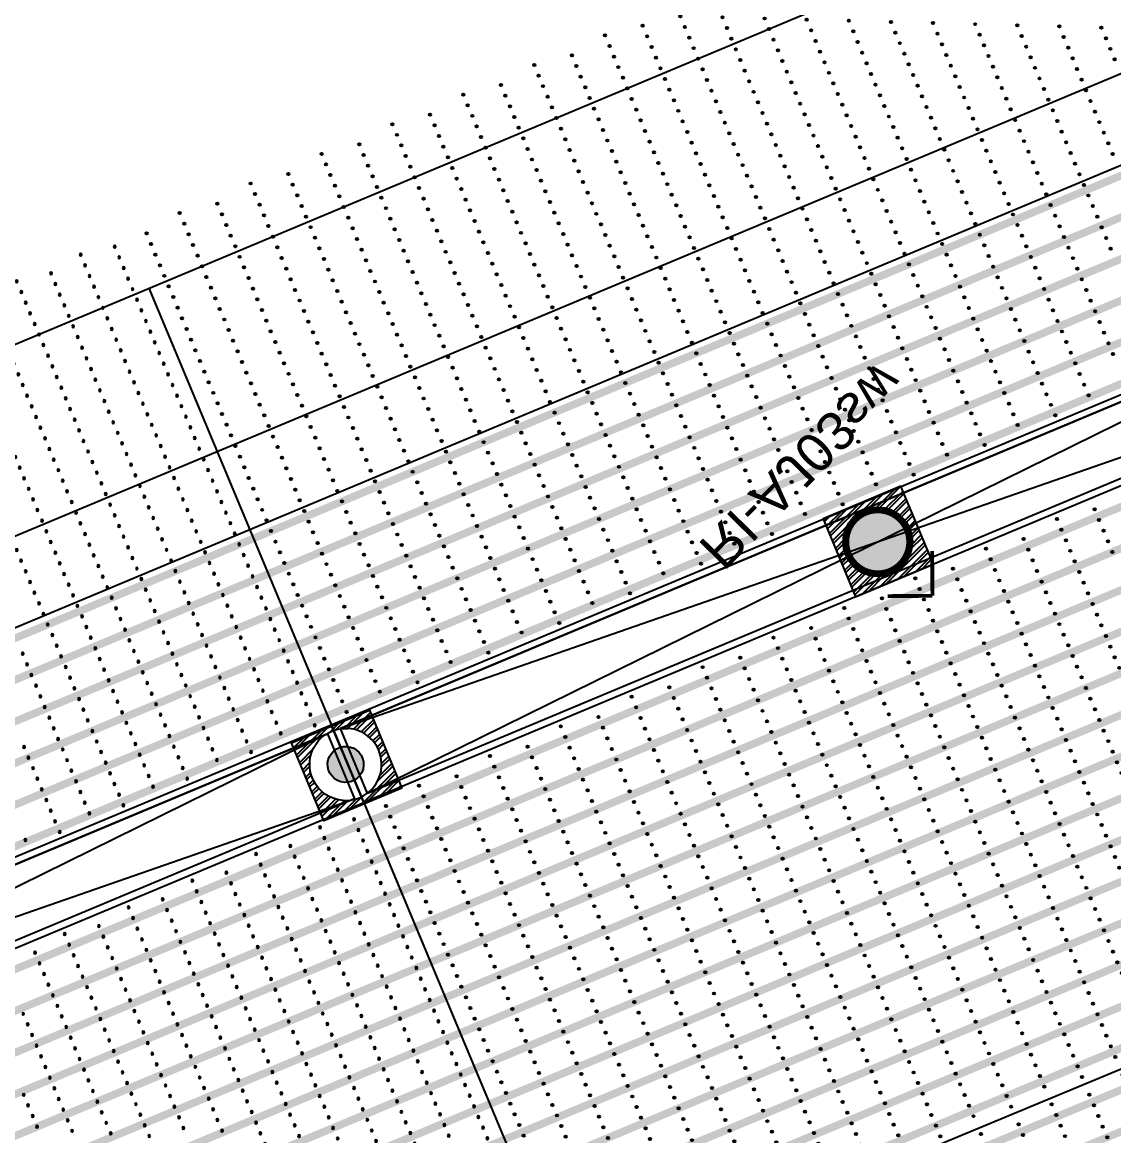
# Model space of a CAD drawing. Header units: millimetres. Extents: x 712803 to 922331, y -1382701 to -1225629.
# Drawn here: x 817281 to 820123, y -1273414 to -1270516 of the extents above; entities that cross this region are included whole.
import ezdxf
from ezdxf.enums import TextEntityAlignment as Align

# ---------------------------------------------------------------- set-up
doc = ezdxf.new("R2010")
doc.units = ezdxf.units.MM
doc.header["$LTSCALE"] = 10
doc.header["$MEASUREMENT"] = 0
doc.linetypes.add('CENTER', pattern=[50.8, 31.75, -6.35, 6.35, -6.35])
for name, color, linetype in [('I—平顶—分格线', 8, 'Continuous'), ('I—平顶—喷淋', 21, 'Continuous'), ('I—平顶—暖通', 144, 'Continuous'), ('I—平顶—灯具', 62, 'Continuous'), ('I—平顶—造型', 122, 'Continuous')]:
    doc.layers.add(name, color=color, linetype=linetype)
doc.styles.add('ARIAL', font='arial.ttf')
doc.styles.get("Standard").update_dxf_attribs({"font": 'arial.ttf'})
doc.dimstyles.new('\\M+19557\\M+18F80', dxfattribs={"dimtxt": 2.5, "dimasz": 0.8, "dimexe": 0, "dimexo": 0, "dimgap": 1, "dimtad": 1, "dimdec": 0, "dimzin": 0, "dimdsep": 46, "dimtxsty": 'Standard', "dimblk": 'DOT', "dimcen": 1, "dimaunit": 1, "dimadec": 3, "dimazin": 0, "dimtfac": 1, "dimtdec": 0, "dimtmove": 2, "dimatfit": 3, "dimfxl": 0, "dimtolj": 1, "dimtzin": 0, "dimarcsym": 0})

# ---------------------------------------------------------------- blocks, each defined once
blk = doc.blocks.new('100')
at = {"layer": 'I—平顶—分格线'}
for centre in [(-2050, -20), (-1850, -20), (-1650, -20), (-1450, -20), (-1250, -20), (-1050, -20), (-850, -20), (-650, -20), (-450, -20), (-250, -20), (-50, -20), (-2150, -35), (-2050, -50), (-1950, -35), (-1850, -50), (-1750, -35), (-1650, -50), (-1550, -35), (-1450, -50), (-1350, -35), (-1250, -50), (-1150, -35), (-1050, -50), (-950, -35), (-850, -50), (-750, -35), (-650, -50), (-550, -35), (-450, -50), (-350, -35), (-250, -50), (-150, -35), (-50, -50), (-2150, -65), (-2050, -80), (-1950, -65), (-1850, -80), (-1750, -65), (-1650, -80), (-1550, -65), (-1450, -80), (-1350, -65), (-1250, -80), (-1150, -65), (-1050, -80), (-950, -65), (-850, -80), (-750, -65), (-650, -80), (-550, -65), (-450, -80), (-350, -65), (-250, -80), (-150, -65), (-50, -80), (-2250, -110), (-2150, -95), (-2050, -110), (-1950, -95), (-1850, -110), (-1750, -95), (-1650, -110), (-1550, -95), (-1450, -110), (-1350, -95), (-1250, -110), (-1150, -95), (-1050, -110), (-950, -95), (-850, -110), (-750, -95), (-650, -110), (-550, -95), (-450, -110), (-350, -95), (-250, -110), (-150, -95), (-50, -110), (-2250, -140), (-2150, -125), (-2050, -140), (-1950, -125), (-1850, -140), (-1750, -125), (-1650, -140), (-1550, -125), (-1450, -140), (-1350, -125), (-1250, -140), (-1150, -125), (-1050, -140), (-950, -125), (-850, -140), (-750, -125), (-650, -140), (-550, -125), (-450, -140), (-350, -125), (-250, -140), (-150, -125), (-50, -140), (-2250, -170), (-2150, -155), (-2050, -170), (-1950, -155), (-1850, -170), (-1750, -155), (-1650, -170), (-1550, -155), (-1450, -170), (-1350, -155), (-1250, -170), (-1150, -155), (-1050, -170), (-950, -155), (-850, -170), (-750, -155), (-650, -170), (-550, -155), (-450, -170), (-350, -155), (-250, -170), (-150, -155), (-50, -170), (-2250, -200), (-2150, -185), (-2050, -200), (-1950, -185), (-1850, -200), (-1750, -185), (-1650, -200), (-1550, -185), (-1450, -200), (-1350, -185), (-1250, -200), (-1150, -185), (-1050, -200), (-950, -185), (-850, -200), (-750, -185), (-650, -200), (-550, -185), (-450, -200), (-350, -185), (-250, -200), (-150, -185), (-50, -200), (-2250, -230), (-2150, -215), (-2050, -230), (-1950, -215), (-1850, -230), (-1750, -215), (-1650, -230), (-1550, -215), (-1450, -230), (-1350, -215), (-1250, -230), (-1150, -215), (-1050, -230), (-950, -215), (-850, -230), (-750, -215), (-650, -230), (-550, -215), (-450, -230), (-350, -215), (-250, -230), (-150, -215), (-50, -230), (-2250, -260), (-2150, -245), (-2050, -260), (-1950, -245), (-1850, -260), (-1750, -245), (-1650, -260), (-1550, -245), (-1450, -260), (-1350, -245), (-1250, -260), (-1150, -245), (-1050, -260), (-950, -245), (-850, -260), (-750, -245), (-650, -260), (-550, -245), (-450, -260), (-350, -245), (-250, -260), (-150, -245), (-50, -260), (-2250, -290), (-2150, -275), (-2050, -290), (-1950, -275), (-1850, -290), (-1750, -275), (-1650, -290), (-1550, -275), (-1450, -290), (-1350, -275), (-1250, -290), (-1150, -275), (-1050, -290), (-950, -275), (-850, -290), (-750, -275), (-650, -290), (-550, -275), (-450, -290), (-350, -275), (-250, -290), (-150, -275), (-50, -290), (-2250, -320), (-2150, -305), (-2050, -320), (-1950, -305), (-1850, -320), (-1750, -305), (-1650, -320), (-1550, -305), (-1450, -320), (-1350, -305), (-1250, -320), (-1150, -305), (-1050, -320), (-950, -305), (-850, -320), (-750, -305), (-650, -320), (-550, -305), (-450, -320), (-350, -305), (-250, -320), (-150, -305), (-50, -320), (-2250, -350), (-2150, -335), (-2050, -350), (-1950, -335), (-1850, -350), (-1750, -335), (-1650, -350), (-1550, -335), (-1450, -350), (-1350, -335), (-1250, -350), (-1150, -335), (-1050, -350), (-950, -335), (-850, -350), (-750, -335), (-650, -350), (-550, -335), (-450, -350), (-350, -335), (-250, -350), (-150, -335), (-50, -350), (-2350, -365), (-2150, -365), (-1950, -365), (-1750, -365), (-1550, -365), (-1350, -365), (-1150, -365), (-950, -365), (-750, -365), (-550, -365), (-350, -365), (-150, -365), (-2350, -395), (-2250, -380), (-2150, -395), (-2050, -380), (-1950, -395), (-1850, -380), (-1750, -395), (-1650, -380), (-1550, -395), (-1450, -380), (-1350, -395), (-1250, -380), (-1150, -395), (-1050, -380), (-950, -395), (-850, -380), (-750, -395), (-650, -380), (-550, -395), (-450, -380), (-350, -395), (-250, -380), (-150, -395), (-50, -380), (-2350, -425), (-2250, -410), (-2150, -425), (-2050, -410), (-1950, -425), (-1850, -410), (-1750, -425), (-1650, -410), (-1550, -425), (-1450, -410), (-1350, -425), (-1250, -410), (-1150, -425), (-1050, -410), (-950, -425), (-850, -410), (-750, -425), (-650, -410), (-550, -425), (-450, -410), (-350, -425), (-250, -410), (-150, -425), (-50, -410), (-2350, -455), (-2250, -440), (-2150, -455), (-2050, -440), (-1950, -455), (-1850, -440), (-1750, -455), (-1650, -440), (-1550, -455), (-1450, -440), (-1350, -455), (-1250, -440), (-1150, -455), (-1050, -440), (-950, -455), (-850, -440), (-750, -455), (-650, -440), (-550, -455), (-450, -440), (-350, -455), (-250, -440), (-150, -455), (-50, -440), (-2350, -485), (-2250, -470), (-2150, -485), (-2050, -470), (-1950, -485), (-1850, -470), (-1750, -485), (-1650, -470), (-1550, -485), (-1450, -470), (-1350, -485), (-1250, -470), (-1150, -485), (-1050, -470), (-950, -485), (-850, -470), (-750, -485), (-650, -470), (-550, -485), (-450, -470), (-350, -485), (-250, -470), (-150, -485), (-50, -470), (-2350, -515), (-2250, -500), (-2150, -515), (-2050, -500), (-1950, -515), (-1850, -500), (-1750, -515), (-1650, -500), (-1550, -515), (-1450, -500), (-1350, -515), (-1250, -500), (-1150, -515), (-1050, -500), (-950, -515), (-850, -500), (-750, -515), (-650, -500), (-550, -515), (-450, -500), (-350, -515), (-250, -500), (-150, -515), (-50, -500), (-2350, -545), (-2250, -530), (-2150, -545), (-2050, -530), (-1950, -545), (-1850, -530), (-1750, -545), (-1650, -530), (-1550, -545), (-1450, -530), (-1350, -545), (-1250, -530), (-1150, -545), (-1050, -530), (-950, -545), (-850, -530), (-750, -545), (-650, -530), (-550, -545), (-450, -530), (-350, -545), (-250, -530), (-150, -545), (-50, -530), (-2350, -575), (-2250, -560), (-2150, -575), (-2050, -560), (-1950, -575), (-1850, -560), (-1750, -575), (-1650, -560), (-1550, -575), (-1450, -560), (-1350, -575), (-1250, -560), (-1150, -575), (-1050, -560), (-950, -575), (-850, -560), (-750, -575), (-650, -560), (-550, -575), (-450, -560), (-350, -575), (-250, -560), (-150, -575), (-50, -560), (-2450, -590), (-2350, -605), (-2250, -590), (-2150, -605), (-2050, -590), (-1950, -605), (-1850, -590), (-1750, -605), (-1650, -590), (-1550, -605), (-1450, -590), (-1350, -605), (-1250, -590), (-1150, -605), (-1050, -590), (-950, -605), (-850, -590), (-750, -605), (-650, -590), (-550, -605), (-450, -590), (-350, -605), (-250, -590), (-150, -605), (-50, -590), (-2450, -620), (-2350, -635), (-2250, -620), (-2150, -635), (-2050, -620), (-1950, -635), (-1850, -620), (-1750, -635), (-1650, -620), (-1550, -635), (-1450, -620), (-1350, -635), (-1250, -620), (-1150, -635), (-1050, -620), (-950, -635), (-850, -620), (-750, -635), (-650, -620), (-550, -635), (-450, -620), (-350, -635), (-250, -620), (-150, -635), (-50, -620), (-2450, -650), (-2350, -665), (-2250, -650), (-2150, -665), (-2050, -650), (-1950, -665), (-1850, -650), (-1750, -665), (-1650, -650), (-1550, -665), (-1450, -650), (-1350, -665), (-1250, -650), (-1150, -665), (-1050, -650), (-950, -665), (-850, -650), (-750, -665), (-650, -650), (-550, -665), (-450, -650), (-350, -665), (-250, -650), (-150, -665), (-50, -650), (-2450, -680), (-2350, -695), (-2250, -680), (-2150, -695), (-2050, -680), (-1950, -695), (-1850, -680), (-1750, -695), (-1650, -680), (-1550, -695), (-1450, -680), (-1350, -695), (-1250, -680), (-1150, -695), (-1050, -680), (-950, -695), (-850, -680), (-750, -695), (-650, -680), (-550, -695), (-450, -680), (-350, -695), (-250, -680), (-150, -695), (-50, -680), (-2450, -710), (-2350, -725), (-2250, -710), (-2150, -725), (-2050, -710), (-1950, -725), (-1850, -710), (-1750, -725), (-1650, -710), (-1550, -725), (-1450, -710), (-1350, -725), (-1250, -710), (-1150, -725), (-1050, -710), (-950, -725), (-850, -710), (-750, -725), (-650, -710), (-550, -725), (-450, -710), (-350, -725), (-250, -710), (-150, -725), (-50, -710), (-2450, -740), (-2350, -755), (-2250, -740), (-2150, -755), (-2050, -740), (-1950, -755), (-1850, -740), (-1750, -755), (-1650, -740), (-1550, -755), (-1450, -740), (-1350, -755), (-1250, -740), (-1150, -755), (-1050, -740), (-950, -755), (-850, -740), (-750, -755), (-650, -740), (-550, -755), (-450, -740), (-350, -755), (-250, -740), (-150, -755), (-50, -740), (-2450, -770), (-2350, -785), (-2250, -770), (-2150, -785), (-2050, -770), (-1950, -785), (-1850, -770), (-1750, -785), (-1650, -770), (-1550, -785), (-1450, -770), (-1350, -785), (-1250, -770), (-1150, -785), (-1050, -770), (-950, -785), (-850, -770), (-750, -785), (-650, -770), (-550, -785), (-450, -770), (-350, -785), (-250, -770), (-150, -785), (-50, -770), (-2450, -800), (-2250, -800), (-2050, -800), (-1850, -800), (-1650, -800), (-1450, -800), (-1250, -800), (-1050, -800), (-850, -800), (-650, -800), (-450, -800), (-250, -800), (-50, -800), (-2550, -815), (-2450, -830), (-2350, -815), (-2250, -830), (-2150, -815), (-2050, -830), (-1950, -815), (-1850, -830), (-1750, -815), (-1650, -830), (-1550, -815), (-1450, -830), (-1350, -815), (-1250, -830), (-1150, -815), (-1050, -830), (-950, -815), (-850, -830), (-750, -815), (-650, -830), (-550, -815), (-450, -830), (-350, -815), (-250, -830), (-150, -815), (-50, -830), (-2550, -845), (-2450, -860), (-2350, -845), (-2250, -860), (-2150, -845), (-2050, -860), (-1950, -845), (-1850, -860), (-1750, -845), (-1650, -860), (-1550, -845), (-1450, -860), (-1350, -845), (-1250, -860), (-1150, -845), (-1050, -860), (-950, -845), (-850, -860), (-750, -845), (-650, -860), (-550, -845), (-450, -860), (-350, -845), (-250, -860), (-150, -845), (-50, -860), (-2550, -875), (-2450, -890), (-2350, -875), (-2250, -890), (-2150, -875), (-2050, -890), (-1950, -875), (-1850, -890), (-1750, -875), (-1650, -890), (-1550, -875), (-1450, -890), (-1350, -875), (-1250, -890), (-1150, -875), (-1050, -890), (-950, -875), (-850, -890), (-750, -875), (-650, -890), (-550, -875), (-450, -890), (-350, -875), (-250, -890), (-150, -875), (-50, -890), (-2550, -905), (-2450, -920), (-2350, -905), (-2250, -920), (-2150, -905), (-2050, -920), (-1950, -905), (-1850, -920), (-1750, -905), (-1650, -920), (-1550, -905), (-1450, -920), (-1350, -905), (-1250, -920), (-1150, -905), (-1050, -920), (-950, -905), (-850, -920), (-750, -905), (-650, -920), (-550, -905), (-450, -920), (-350, -905), (-250, -920), (-150, -905), (-50, -920), (-2450, -950), (-2350, -935), (-2250, -950), (-2150, -935), (-2050, -950), (-1950, -935), (-1850, -950), (-1750, -935), (-1650, -950), (-1550, -935), (-1450, -950), (-1350, -935), (-1250, -950), (-1150, -935), (-1050, -950), (-950, -935), (-850, -950), (-750, -935), (-650, -950), (-550, -935), (-450, -950), (-350, -935), (-250, -950), (-150, -935), (-50, -950), (-2350, -965), (-2250, -980), (-2150, -965), (-2050, -980), (-1950, -965), (-1850, -980), (-1750, -965), (-1650, -980), (-1550, -965), (-1450, -980), (-1350, -965), (-1250, -980), (-1150, -965), (-1050, -980), (-950, -965), (-850, -980), (-750, -965), (-650, -980), (-550, -965), (-450, -980), (-350, -965), (-250, -980), (-150, -965), (-50, -980), (-2350, -995), (-2250, -1010), (-2150, -995), (-2050, -1010), (-1950, -995), (-1850, -1010), (-1750, -995), (-1650, -1010), (-1550, -995), (-1450, -1010), (-1350, -995), (-1250, -1010), (-1150, -995), (-1050, -1010), (-950, -995), (-850, -1010), (-750, -995), (-650, -1010), (-550, -995), (-450, -1010), (-350, -995), (-250, -1010), (-150, -995), (-50, -1010), (-2250, -1040), (-2150, -1025), (-2050, -1040), (-1950, -1025), (-1850, -1040), (-1750, -1025), (-1650, -1040), (-1550, -1025), (-1450, -1040), (-1350, -1025), (-1250, -1040), (-1150, -1025), (-1050, -1040), (-950, -1025), (-850, -1040), (-750, -1025), (-650, -1040), (-550, -1025), (-450, -1040), (-350, -1025), (-250, -1040), (-150, -1025), (-50, -1040), (-2150, -1055), (-2050, -1070), (-1950, -1055), (-1850, -1070), (-1750, -1055), (-1650, -1070), (-1550, -1055), (-1450, -1070), (-1350, -1055), (-1250, -1070), (-1150, -1055), (-1050, -1070), (-950, -1055), (-850, -1070), (-750, -1055), (-650, -1070), (-550, -1055), (-450, -1070), (-350, -1055), (-250, -1070), (-150, -1055), (-50, -1070), (-2150, -1085), (-2050, -1100), (-1950, -1085), (-1850, -1100), (-1750, -1085), (-1650, -1100), (-1550, -1085), (-1450, -1100), (-1350, -1085), (-1250, -1100), (-1150, -1085), (-1050, -1100), (-950, -1085), (-850, -1100), (-750, -1085), (-650, -1100), (-550, -1085), (-450, -1100), (-350, -1085), (-250, -1100), (-150, -1085), (-50, -1100), (-2050, -1130), (-1950, -1115), (-1850, -1130), (-1750, -1115), (-1650, -1130), (-1550, -1115), (-1450, -1130), (-1350, -1115), (-1250, -1130), (-1150, -1115), (-1050, -1130), (-950, -1115), (-850, -1130), (-750, -1115), (-650, -1130), (-550, -1115), (-450, -1130), (-350, -1115), (-250, -1130), (-150, -1115), (-50, -1130), (-1950, -1145), (-1850, -1160), (-1750, -1145), (-1650, -1160), (-1550, -1145), (-1450, -1160), (-1350, -1145), (-1250, -1160), (-1150, -1145), (-1050, -1160), (-950, -1145), (-850, -1160), (-750, -1145), (-650, -1160), (-550, -1145), (-450, -1160), (-350, -1145), (-250, -1160), (-150, -1145), (-50, -1160), (-1950, -1175), (-1850, -1190), (-1750, -1175), (-1650, -1190), (-1550, -1175), (-1450, -1190), (-1350, -1175), (-1250, -1190), (-1150, -1175), (-1050, -1190), (-950, -1175), (-850, -1190), (-750, -1175), (-650, -1190), (-550, -1175), (-450, -1190), (-350, -1175), (-250, -1190), (-150, -1175), (-50, -1190), (-1950, -1205), (-1750, -1205), (-1550, -1205), (-1350, -1205), (-1150, -1205), (-950, -1205), (-750, -1205), (-550, -1205), (-350, -1205), (-150, -1205), (-1950, -1235), (-1850, -1220), (-1750, -1235), (-1650, -1220), (-1550, -1235), (-1450, -1220), (-1350, -1235), (-1250, -1220), (-1150, -1235), (-1050, -1220), (-950, -1235), (-850, -1220), (-750, -1235), (-650, -1220), (-550, -1235), (-450, -1220), (-350, -1235), (-250, -1220), (-150, -1235), (-50, -1220), (-2050, -1250), (-1950, -1265), (-1850, -1250), (-1750, -1265), (-1650, -1250), (-1550, -1265), (-1450, -1250), (-1350, -1265), (-1250, -1250), (-1150, -1265), (-1050, -1250), (-950, -1265), (-850, -1250), (-750, -1265), (-650, -1250), (-550, -1265), (-450, -1250), (-350, -1265), (-250, -1250), (-150, -1265), (-50, -1250), (-2050, -1280), (-1950, -1295), (-1850, -1280), (-1750, -1295), (-1650, -1280), (-1550, -1295), (-1450, -1280), (-1350, -1295), (-1250, -1280), (-1150, -1295), (-1050, -1280), (-950, -1295), (-850, -1280), (-750, -1295), (-650, -1280), (-550, -1295), (-450, -1280), (-350, -1295), (-250, -1280), (-150, -1295), (-50, -1280), (-2050, -1310), (-1950, -1325), (-1850, -1310), (-1750, -1325), (-1650, -1310), (-1550, -1325), (-1450, -1310), (-1350, -1325), (-1250, -1310), (-1150, -1325), (-1050, -1310), (-950, -1325), (-850, -1310), (-750, -1325), (-650, -1310), (-550, -1325), (-450, -1310), (-350, -1325), (-250, -1310), (-150, -1325), (-50, -1310), (-2050, -1340), (-1950, -1355), (-1850, -1340), (-1750, -1355), (-1650, -1340), (-1550, -1355), (-1450, -1340), (-1350, -1355), (-1250, -1340), (-1150, -1355), (-1050, -1340), (-950, -1355), (-850, -1340), (-750, -1355), (-650, -1340), (-550, -1355), (-450, -1340), (-350, -1355), (-250, -1340), (-150, -1355), (-50, -1340), (-2050, -1370), (-1950, -1385), (-1850, -1370), (-1750, -1385), (-1650, -1370), (-1550, -1385), (-1450, -1370), (-1350, -1385), (-1250, -1370), (-1150, -1385), (-1050, -1370), (-950, -1385), (-850, -1370), (-750, -1385), (-650, -1370), (-550, -1385), (-450, -1370), (-350, -1385), (-250, -1370), (-150, -1385), (-50, -1370)]:
    blk.add_circle(centre, 3, dxfattribs=at)
blk = doc.blocks.new('7890')
at = {"layer": 'I—平顶—分格线'}
for centre in [(-760, -20), (-580, -20), (-400, -20), (-220, -20), (-40, -20), (-850, -35), (-760, -50), (-670, -35), (-580, -50), (-490, -35), (-400, -50), (-310, -35), (-220, -50), (-130, -35), (-40, -50), (-760, -80), (-670, -65), (-580, -80), (-490, -65), (-400, -80), (-310, -65), (-220, -80), (-130, -65), (-40, -80), (-760, -110), (-670, -95), (-580, -110), (-490, -95), (-400, -110), (-310, -95), (-220, -110), (-130, -95), (-40, -110), (-760, -140), (-670, -125), (-580, -140), (-490, -125), (-400, -140), (-310, -125), (-220, -140), (-130, -125), (-40, -140), (-760, -170), (-670, -155), (-580, -170), (-490, -155), (-400, -170), (-310, -155), (-220, -170), (-130, -155), (-40, -170), (-760, -200), (-670, -185), (-580, -200), (-490, -185), (-400, -200), (-310, -185), (-220, -200), (-130, -185), (-40, -200), (-760, -230), (-670, -215), (-580, -230), (-490, -215), (-400, -230), (-310, -215), (-220, -230), (-130, -215), (-40, -230), (-760, -260), (-670, -245), (-580, -260), (-490, -245), (-400, -260), (-310, -245), (-220, -260), (-130, -245), (-40, -260), (-670, -275), (-580, -290), (-490, -275), (-400, -290), (-310, -275), (-220, -290), (-130, -275), (-40, -290), (-670, -305), (-580, -320), (-490, -305), (-400, -320), (-310, -305), (-220, -320), (-130, -305), (-40, -320), (-670, -335), (-580, -350), (-490, -335), (-400, -350), (-310, -335), (-220, -350), (-130, -335), (-40, -350), (-670, -365), (-490, -365), (-310, -365), (-130, -365), (-670, -395), (-580, -380), (-490, -395), (-400, -380), (-310, -395), (-220, -380), (-130, -395), (-40, -380), (-670, -425), (-580, -410), (-490, -425), (-400, -410), (-310, -425), (-220, -410), (-130, -425), (-40, -410), (-670, -455), (-580, -440), (-490, -455), (-400, -440), (-310, -455), (-220, -440), (-130, -455), (-40, -440), (-670, -485), (-580, -470), (-490, -485), (-400, -470), (-310, -485), (-220, -470), (-130, -485), (-40, -470), (-580, -500), (-490, -515), (-400, -500), (-310, -515), (-220, -500), (-130, -515), (-40, -500), (-580, -530), (-490, -545), (-400, -530), (-310, -545), (-220, -530), (-130, -545), (-40, -530), (-580, -560), (-490, -575), (-400, -560), (-310, -575), (-220, -560), (-130, -575), (-40, -560), (-580, -590), (-490, -605), (-400, -590), (-310, -605), (-220, -590), (-130, -605), (-40, -590), (-580, -620), (-490, -635), (-400, -620), (-310, -635), (-220, -620), (-130, -635), (-40, -620), (-580, -650), (-490, -665), (-400, -650), (-310, -665), (-220, -650), (-130, -665), (-40, -650), (-580, -680), (-490, -695), (-400, -680), (-310, -695), (-220, -680), (-130, -695), (-40, -680), (-580, -710), (-490, -725), (-400, -710), (-310, -725), (-220, -710), (-130, -725), (-40, -710), (-670, -755), (-580, -740), (-490, -755), (-400, -740), (-310, -755), (-220, -740), (-130, -755), (-40, -740), (-670, -785), (-580, -770), (-490, -785), (-400, -770), (-310, -785), (-220, -770), (-130, -785), (-40, -770), (-760, -800), (-580, -800), (-400, -800), (-220, -800), (-40, -800), (-850, -815), (-760, -830), (-670, -815), (-580, -830), (-490, -815), (-400, -830), (-310, -815), (-220, -830), (-130, -815), (-40, -830), (-940, -860), (-850, -845), (-760, -860), (-670, -845), (-580, -860), (-490, -845), (-400, -860), (-310, -845), (-220, -860), (-130, -845), (-40, -860), (-940, -890), (-850, -875), (-760, -890), (-670, -875), (-580, -890), (-490, -875), (-400, -890), (-310, -875), (-220, -890), (-130, -875), (-40, -890), (-940, -920), (-850, -905), (-760, -920), (-670, -905), (-580, -920), (-490, -905), (-400, -920), (-310, -905), (-220, -920), (-130, -905), (-40, -920), (-940, -950), (-850, -935), (-760, -950), (-670, -935), (-580, -950), (-490, -935), (-400, -950), (-310, -935), (-220, -950), (-130, -935), (-40, -950), (-940, -980), (-850, -965), (-760, -980), (-670, -965), (-580, -980), (-490, -965), (-400, -980), (-310, -965), (-220, -980), (-130, -965), (-40, -980), (-940, -1010), (-850, -995), (-760, -1010), (-670, -995), (-580, -1010), (-490, -995), (-400, -1010), (-310, -995), (-220, -1010), (-130, -995), (-40, -1010), (-940, -1040), (-850, -1025), (-760, -1040), (-670, -1025), (-580, -1040), (-490, -1025), (-400, -1040), (-310, -1025), (-220, -1040), (-130, -1025), (-40, -1040), (-940, -1070), (-850, -1055), (-760, -1070), (-670, -1055), (-580, -1070), (-490, -1055), (-400, -1070), (-310, -1055), (-220, -1070), (-130, -1055), (-40, -1070), (-940, -1100), (-850, -1085), (-760, -1100), (-670, -1085), (-580, -1100), (-490, -1085), (-400, -1100), (-310, -1085), (-220, -1100), (-130, -1085), (-40, -1100), (-940, -1130), (-850, -1115), (-760, -1130), (-670, -1115), (-580, -1130), (-490, -1115), (-400, -1130), (-310, -1115), (-220, -1130), (-130, -1115), (-40, -1130), (-940, -1160), (-850, -1145), (-760, -1160), (-670, -1145), (-580, -1160), (-490, -1145), (-400, -1160), (-310, -1145), (-220, -1160), (-130, -1145), (-40, -1160), (-940, -1190), (-850, -1175), (-760, -1190), (-670, -1175), (-580, -1190), (-490, -1175), (-400, -1190), (-310, -1175), (-220, -1190), (-130, -1175), (-40, -1190), (-850, -1205), (-670, -1205), (-490, -1205), (-310, -1205), (-130, -1205), (-940, -1220), (-850, -1235), (-760, -1220), (-670, -1235), (-580, -1220), (-490, -1235), (-400, -1220), (-310, -1235), (-220, -1220), (-130, -1235), (-40, -1220), (-940, -1250), (-850, -1265), (-760, -1250), (-670, -1265), (-580, -1250), (-490, -1265), (-400, -1250), (-310, -1265), (-220, -1250), (-130, -1265), (-40, -1250), (-940, -1280), (-850, -1295), (-760, -1280), (-670, -1295), (-580, -1280), (-490, -1295), (-400, -1280), (-310, -1295), (-220, -1280), (-130, -1295), (-40, -1280), (-940, -1310), (-850, -1325), (-760, -1310), (-670, -1325), (-580, -1310), (-490, -1325), (-400, -1310), (-310, -1325), (-220, -1310), (-130, -1325), (-40, -1310), (-940, -1340), (-850, -1355), (-760, -1340), (-670, -1355), (-580, -1340), (-490, -1355), (-400, -1340), (-310, -1355), (-220, -1340), (-130, -1355), (-40, -1340), (-940, -1370), (-850, -1385), (-760, -1370), (-670, -1385), (-580, -1370), (-490, -1385), (-400, -1370), (-310, -1385), (-220, -1370), (-130, -1385), (-40, -1370)]:
    blk.add_circle(centre, 3, dxfattribs=at)
at = {"layer": 'I—平顶—分格线', "color": 3}
for centre in [(-1030, -905), (-1110, -950), (-1030, -935), (-1110, -980), (-1030, -965), (-1110, -1010), (-1030, -995), (-1110, -1040), (-1030, -1025), (-1030, -1055), (-1030, -1085), (-1030, -1115), (-1030, -1145), (-1030, -1175), (-1030, -1205), (-1030, -1235)]:
    blk.add_circle(centre, 3, dxfattribs=at)
blk = doc.blocks.new('*U296')
for p, q in [((-938.2, 85.3), (225.4, 85.3)), ((225.4, 85.3), (225.4, 0)), ((218.3, 78.2), (-931.1, 78.2)), ((-931.1, 78.2), (218.3, 78.2)), ((218.3, 78.2), (-931.1, 7.1)), ((-931.1, 78.2), (218.3, 7.1)), ((218.3, 78.2), (218.3, 7.1)), ((225.4, 0), (-938.2, 0)), ((218.3, 7.1), (-931.1, 7.1))]:
    blk.add_line(p, q)
blk = doc.blocks.new('*U297')
for p, q in [((-938.2, 85.3), (225.4, 85.3)), ((-938.2, 0), (-938.2, 85.3)), ((218.3, 78.2), (-931.1, 78.2)), ((-931.1, 78.2), (218.3, 78.2)), ((-931.1, 7.1), (-931.1, 78.2)), ((218.3, 78.2), (-931.1, 7.1)), ((-931.1, 78.2), (218.3, 7.1)), ((225.4, 0), (-938.2, 0)), ((218.3, 7.1), (-931.1, 7.1))]:
    blk.add_line(p, q)
blk = doc.blocks.new('上下喷1111')
h = blk.add_hatch(color=256)
h.dxf.hatch_style = 1
edge = h.paths.add_edge_path()
edge.add_arc((0, 0), 0.5, 0, 180)
edge.add_arc((0, 0), 0.5, 180, 360)
at = {"elevation": 0}
for points in [[(-1, 0, -1), (1, 0, 0.084041)], [(-1, 0, 1), (1, 0, -0.084041)]]:
    blk.add_lwpolyline(points, format="xyb", dxfattribs=at)
blk.add_lwpolyline([(0.5, 0, 1), (-0.5, 0, 1)], format="xyb", close=True, dxfattribs=at)
blk = doc.blocks.new('*D175')
at = {"layer": 'Defpoints', "color": 0, "transparency": 16777216}
for p in [(82.5, 69.3), (82.5, 0), (-82.5, 0)]:
    blk.add_point(p, dxfattribs=at)
at = {"color": 0, "transparency": 16777216, "insert": (69.3, 88.9), "char_height": 15, "attachment_point": 5}
blk.add_mtext('\\A1;165', dxfattribs=at)
blk = doc.blocks.new('_Dot')
at = {"color": 0, "linetype": 'ByBlock', "lineweight": -2}
blk.add_line((-0.5, 0), (-1, 0), dxfattribs=at)
at = {"color": 0, "linetype": 'ByBlock', "const_width": 0.5}
blk.add_lwpolyline([(-0.25, 0, 1), (0.25, 0, 1)], format="xyb", close=True, dxfattribs=at)
blk = doc.blocks.new('*U171')
h = blk.add_hatch(color=256)
edge = h.paths.add_edge_path()
edge.add_arc((0, 0), 82.5, -90, 90, ccw=False)
edge.add_arc((0, 0), 82.5, 90, 270, ccw=False)
at = {"const_width": 16.5}
blk.add_lwpolyline([(82.5, 0, 0.414214), (0, 82.5, 0.414214), (-82.5, 0, 0.414214), (0, -82.5, 0.414214)], format="xyb", close=True, dxfattribs=at)
dim = blk.add_linear_dim(base=(82.5, 69.3), p1=(-82.5, 0), p2=(82.5, 0), dimstyle='\\M+19557\\M+18F80', override={"dimtxt": 15, "dimgap": 5, "dimse1": 1, "dimse2": 1, "dimsd1": 1, "dimsd2": 1})
dim.commit()
dim.dimension.update_dxf_attribs({"geometry": '*D175', "text_midpoint": (69.3, 88.9), "dimtype": 160})
blk = doc.blocks.new('*U172')
at = {"const_width": 10}
for points in [[(0, 200), (-82.5, 117.5)], [(0, 200), (82.5, 117.5)]]:
    blk.add_lwpolyline(points, dxfattribs=at)
blk.add_blockref('*U171', (0, 0))
at = {"style": 'ARIAL'}
blk.add_text('RI-AJ03sw', height=100, dxfattribs=at).set_placement((0, -280.2), align=Align.MIDDLE_CENTER)
blk.add_text('RI-AJ03sw', height=100, dxfattribs=at).set_placement((0, -280.2), align=Align.MIDDLE_CENTER)
blk = doc.blocks.new('P1-T2')
at = {"layer": 'I—平顶—分格线'}
h = blk.add_hatch(dxfattribs=at)
h.set_pattern_fill('ANSI32', color=256, scale=2, angle=-112.6844)
h.set_pattern_definition([(292.3155952, (1488390.101, 245280.652), (17.62327694, 7.23343693), []), (292.3155952, (1488386.638, 245272.366), (17.62327694, 7.23343693), [])])
edge = h.paths.add_edge_path(flags=16)
edge.add_arc((-4346.4, -12728.2), 86.7, -112.6844, 247.3156)
h.paths.add_polyline_path([(-4460, -12616.7), (-4460, -12836.7), (-4240, -12836.7), (-4240, -12616.7)])
h = blk.add_hatch(dxfattribs=at)
h.set_pattern_fill('ANSI32', color=256, scale=2, angle=-112.6844)
h.set_pattern_definition([(292.3155952, (1491413.654, 243779.146), (17.62327694, 7.23343693), []), (292.3155952, (1491410.191, 243770.86), (17.62327694, 7.23343693), [])])
edge = h.paths.add_edge_path()
edge.add_arc((-4350, -14229.7), 93.8, 292.6844, 652.6844, ccw=False)
h.paths.add_polyline_path([(-4236.4, -14118.2), (-4236.5, -14338.2), (-4456.5, -14338.2), (-4456.4, -14118.2)])
for points in [[(-5230, -20), (-5230, -22429.3)], [(-5010, -20), (-5010, -22429.3)], [(-2809.9, -23.6), (-2863, -22432.8)], [(-5690.8, -14224.7), (-10.8, -14224.7)]]:
    blk.add_lwpolyline(points, dxfattribs=at)
at = {"layer": 'I—平顶—灯具', "linetype": 'CENTER', "ltscale": 0.01, "const_width": 20}
for points in [[(-4985, -20), (-4985, -22429.3)], [(-4885, -20), (-4885, -22429.3)], [(-4785, -20), (-4785, -22429.3)], [(-4685, -20), (-4685, -22429.3)], [(-4585, -20), (-4585, -22429.3)], [(-4485, -20), (-4485, -22429.3)], [(-4190, -20), (-4190, -22429.3)], [(-4090, -20), (-4090, -22429.3)], [(-3990, -20), (-3990, -22429.3)], [(-3890, -20), (-3890, -22429.3)], [(-3790, -20), (-3790, -22429.3)], [(-3690, -20), (-3690, -22429.3)], [(-3590, -20), (-3590, -22429.3)], [(-3490, -20), (-3490, -22429.3)], [(-3390, -20), (-3390, -22429.3)], [(-3290, -20), (-3290, -22429.3)], [(-3190, -20), (-3190, -22429.3)], [(-3090, -20), (-3090, -22429.3)], [(-2990, -20), (-2990, -22429.3)], [(-2890, -20), (-2890, -22429.3)], [(-2790, -20), (-2790, -22429.3)], [(-2690, -20), (-2690, -22429.3)]]:
    blk.add_lwpolyline(points, dxfattribs=at)
at = {"layer": 'I—平顶—造型'}
blk.add_lwpolyline([(-5690.8, -22449.3), (-5690.8, -22449.3), (-5690.8, 0), (-10.8, 0), (-10.8, -2097.6)], dxfattribs=at)
for points in [[(-4460, -12616.7), (-4460, -12836.7), (-4240, -12836.7), (-4240, -12616.7)], [(-4236.4, -14118.2), (-4236.5, -14338.2), (-4456.5, -14338.2), (-4456.4, -14118.2)]]:
    blk.add_lwpolyline(points, close=True, dxfattribs=at)
blk.add_circle((-4350, -12728.2), 90, dxfattribs=at)
at = {"layer": 'I—平顶—分格线', "rotation": 270}
for p in [(-4455, -14224.7), (-2840, -14224.7), (-1440, -14224.7)]:
    blk.add_blockref('100', p, dxfattribs=at)
at = {"layer": 'I—平顶—分格线', "xscale": -0.9999999999999996, "rotation": 270}
for p in [(-4455, -14224.6), (-2840, -14224.6)]:
    blk.add_blockref('7890', p, dxfattribs=at)
at = {"layer": 'I—平顶—喷淋', "extrusion": (-1.15177e-08, -9.28553e-09, -1), "xscale": 93.74999999999997, "yscale": 93.74999999999997, "zscale": -93.75000000000014, "rotation": 26.39356275663523}
blk.add_blockref('上下喷1111', (4350, -14229.7, 0), dxfattribs=at)
at = {"layer": 'I—平顶—暖通', "xscale": 2.578178684655874, "yscale": 2.578178684655874, "zscale": 2.578178684655874, "rotation": 90}
for name, p in [('*U297', (-4240, -11805.8)), ('*U296', (-4240, -14805.8))]:
    blk.add_blockref(name, p, dxfattribs=at)
at = {"layer": 'I—平顶—灯具', "linetype": 'CENTER', "ltscale": 0.002, "xscale": -1, "rotation": 292.6941161594539}
blk.add_blockref('*U172', (-4350, -12728.2), dxfattribs=at)

msp = doc.modelspace()

# ---------------------------------------------------------------- block references
at = {"rotation": 292.6891305224073}
msp.add_blockref('P1-T2', (832929.7, -1270972.1, 0), dxfattribs=at)

doc.saveas('drawing.dxf')
